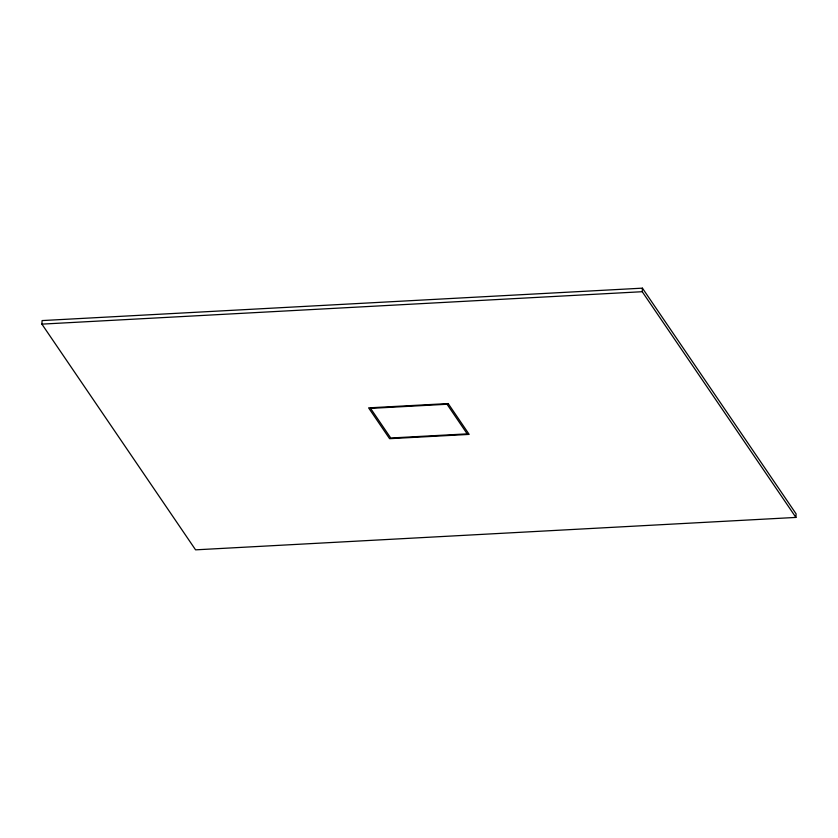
<?xml version="1.0" encoding="UTF-8"?>
<svg xmlns="http://www.w3.org/2000/svg" width="838" height="838" viewBox="0 0 838 838"><rect width="100%" height="100%" fill="white"/><g stroke="black" fill="none" stroke-linecap="round" stroke-linejoin="round"><path stroke-width="1.26" d="M41.9 324.128L42.089 320.577L642.421 288.157L796.1 513.872L795.911 517.423L195.579 549.843L41.9 324.128L642.233 291.708L795.911 517.423M642.233 291.708L642.421 288.157M448.183 403.57L368.605 407.865L389.597 438.693L469.175 434.398L448.183 403.57M447.042 404.251L370.574 408.389L390.738 438.002L467.206 433.875L447.042 404.251"/></g></svg>
